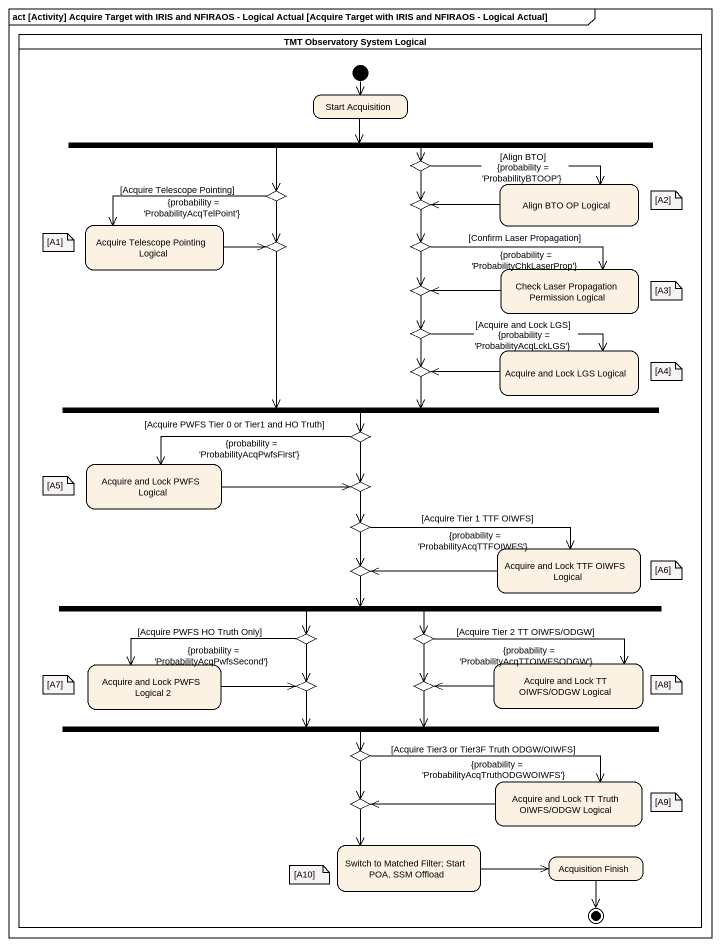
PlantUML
@startuml
mainframe act [Activity] Acquire Target with IRIS and NFIRAOS - Logical Actual [Acquire Target with IRIS and NFIRAOS - Logical Actual]
hide empty description
state "TMT Observatory System Logical" as TMT_Observatory_System <<partition>> {
  state "Start Acquisition" as Start_Acquisition
  state fork1 <<fork>>
  state choice1 <<choice>>
  state choice2 <<choice>>
  state choice3 <<choice>>
  state "Align BTO OP Logical" as Align_BTO_OP_Logical
  state "Acquire Telescope Pointing Logical" as Acquire_Telescope_Pointing
  state choice4 <<choice>>
  state choice5 <<choice>>
  state "Check Laser Propagation Permission Logical" as Check_Laser_Propagation
  state choice6 <<choice>>
  state choice7 <<choice>>
  state "Acquire and Lock LGS Logical" as Acquire_and_Lock_LGS_Logical
  state choice8 <<choice>>
  state fork2 <<join>>
  state choice9 <<choice>>
  state "Acquire and Lock PWFS Logical" as Acquire_and_Lock_PWFS
  state choice10 <<choice>>
  state choice11 <<choice>>
  state "Acquire and Lock TTF OIWFS Logical" as Acquire_and_Lock_TTF_OIWFS
  state choice12 <<choice>>
  state fork3 <<fork>>
  state "Acquire and Lock PWFS Logical 2" as Acquire_and_Lock_PWFS_2
  state choice13 <<choice>>
  state choice14 <<choice>>
  state "Acquire and Lock TT OIWFS/ODGW Logical" as Acquire_and_Lock_TT_OIWFS
  state choice15 <<choice>>
  state choice16 <<choice>>
  state fork4 <<join>>
  state choice17 <<choice>>
  state "Acquire and Lock TT Truth OIWFS/ODGW Logical" as Acquire_and_Lock_TT_Truth
  state choice18 <<choice>>
  state "Switch to Matched Filter; Start POA, SSM Offload" as Switch_to_Matched_Filter
  state "Acquisition Finish" as Acquisition_Finish
  [*] --> Start_Acquisition
  Acquisition_Finish --> [*]
}
Start_Acquisition --> fork1
fork1 -right-> choice1
fork1 -left-> choice2
choice1 --> choice3
choice1 -right-> Align_BTO_OP_Logical : [Align BTO]\n{probability = 'ProbabilityBTOOP'}
choice2 -left-> Acquire_Telescope_Pointing : [Acquire Telescope Pointing]\n{probability = 'ProbabilityAcqTelPoint'}
choice2 --> choice4
choice3 --> choice5
Align_BTO_OP_Logical -left-> choice3
Acquire_Telescope_Pointing -right-> choice4
choice4 --> fork2
choice5 -right-> Check_Laser_Propagation : [Confirm Laser Propagation]\n{probability = 'ProbabilityChkLaserProp'}
choice5 --> choice6
Check_Laser_Propagation -left-> choice6
choice6 --> choice7
choice7 -right-> Acquire_and_Lock_LGS_Logical : [Acquire and Lock LGS]\n{probability = 'ProbabilityAcqLckLGS'}
choice7 --> choice8
Acquire_and_Lock_LGS_Logical -left-> choice8
choice8 --> fork2
fork2 --> choice9
choice9 -left-> Acquire_and_Lock_PWFS : [Acquire PWFS Tier 0 or Tier1 and HO Truth]\n{probability = 'ProbabilityAcqPwfsFirst'}
choice9 --> choice10
Acquire_and_Lock_PWFS -right-> choice10
choice10 --> choice11
choice11 -right-> Acquire_and_Lock_TTF_OIWFS : [Acquire Tier 1 TTF OIWFS]\n{probability = 'ProbabilityAcqTTFOIWFS'}
choice11 --> choice12
Acquire_and_Lock_TTF_OIWFS -left-> choice12
choice12 --> fork3
fork3 -left-> choice13
fork3 -right-> choice14
Acquire_and_Lock_PWFS_2 -right-> choice15
choice13 -left-> Acquire_and_Lock_PWFS_2 : [Acquire PWFS HO Truth Only]\n{probability = 'ProbabilityAcqPwfsSecond'}
choice13 --> choice15
choice14 -right-> Acquire_and_Lock_TT_OIWFS : [Acquire Tier 2 TT OIWFS/ODGW]\n{probability = 'ProbabilityAcqTTOIWFSODGW'}
choice14 --> choice16
Acquire_and_Lock_TT_OIWFS -left-> choice16
choice15 --> fork4
choice16 --> fork4
fork4 --> choice17
choice17 -right-> Acquire_and_Lock_TT_Truth : [Acquire Tier3 or Tier3F Truth ODGW/OIWFS]\n{probability = 'ProbabilityAcqTruthODGWOIWFS'}
choice17 --> choice18
Acquire_and_Lock_TT_Truth -left-> choice18
choice18 --> Switch_to_Matched_Filter
Switch_to_Matched_Filter -right-> Acquisition_Finish
note as N1
  [A2]
end note
note as N2
  [A1]
end note
note as N3
  [A3]
end note
note as N4
  [A4]
end note
note as N5
  [A5]
end note
note as N6
  [A6]
end note
note as N7
  [A7]
end note
note as N8
  [A8]
end note
note as N9
  [A9]
end note
note as N10
  [A10]
end note
@enduml
